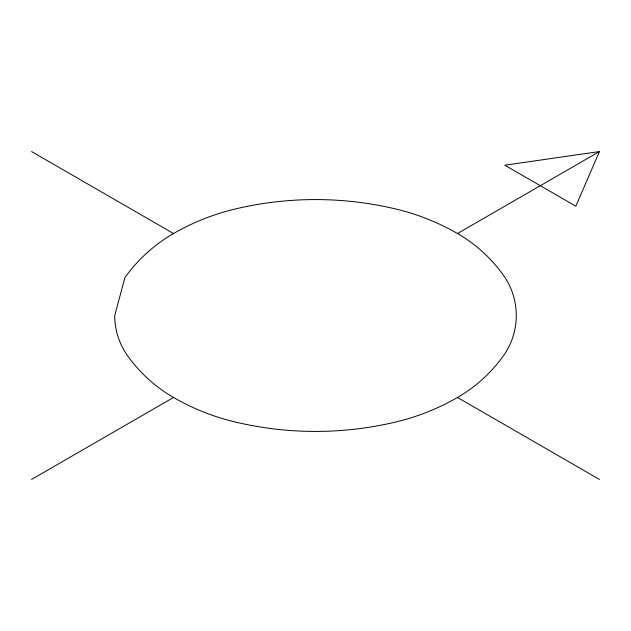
<?xml version="1.0" encoding="UTF-8"?>
<svg xmlns="http://www.w3.org/2000/svg" width="631" height="631" viewBox="0 0 631 631"><rect width="100%" height="100%" fill="white"/><g stroke="black" fill="none" stroke-linecap="round" stroke-linejoin="round"><path stroke-width="0.95" d="M599.45 151.558L575.819 206.187L504.832 165.204L599.45 151.558L457.475 233.533A229.439 229.439 0 0 0 396.118 209.082A346.624 346.624 0 0 0 234.882 209.082A229.439 229.439 0 0 0 173.525 233.533A155.557 155.557 0 0 0 124.914 277.569L114.716 315.5A69.473 69.473 0 0 0 127.738 355.994A146.495 146.495 0 0 0 173.525 397.467A229.439 229.439 0 0 0 234.882 421.918A346.624 346.624 0 0 0 396.118 421.918A229.439 229.439 0 0 0 457.475 397.467A146.495 146.495 0 0 0 503.262 355.994A69.473 69.473 0 0 0 503.262 275.006A146.502 146.502 0 0 0 457.475 233.533M31.55 479.442L173.525 397.467M31.55 151.558L173.525 233.533M457.475 397.467L599.45 479.442"/></g></svg>
